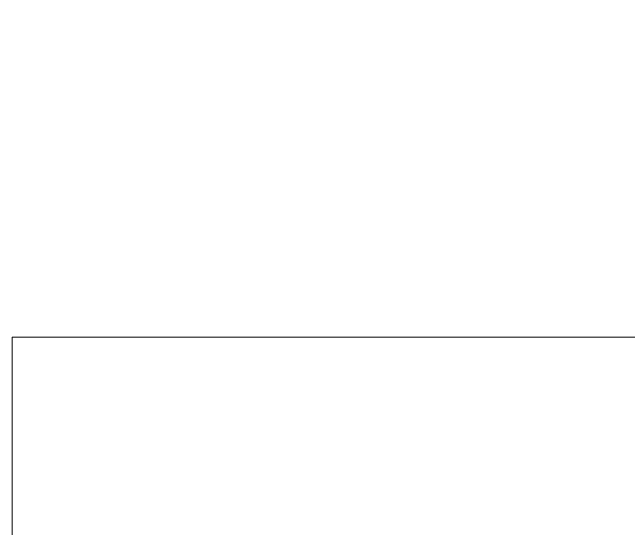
# Model space of a CAD drawing. Header units: inches. Extents: x -4169 to -1846, y 9706 to 12377.
# Drawn here: x -3417.2987 to -3416.8042, y 10380.0107 to 10380.425 of the extents above; entities that cross this region are included whole.
import ezdxf

# ---------------------------------------------------------------- set-up
doc = ezdxf.new("R2010")
doc.units = ezdxf.units.IN
doc.header["$MEASUREMENT"] = 0
doc.layers.add('A-WALL', color=113, linetype='Continuous', lineweight=18)
doc.layers.add('A-WALL-PATT-4', color=111, linetype='Continuous', lineweight=9)

msp = doc.modelspace()

# ---------------------------------------------------------------- hatches: boundary and pattern name
at = {"layer": 'A-WALL-PATT-4'}
h = msp.add_hatch(dxfattribs=at)
h.set_pattern_fill('FP_1', color=256, style=0, pattern_type=2)
h.set_pattern_definition([(0, (0, 0), (20.48, 5.12), [0.845, -14.515, 0.845, -14.515, -81.92]), (0, (0, 0), (20.48, 5.12), [-30.72, 0.845, -29.875, 0.845, -14.515, -35.84]), (0, (0, 0), (20.48, 5.12), [-76.8, 0.845, -9.395, 0.845, -24.755]), (120, (7.68, 2.56), (-14.67405, 15.1762003), [0.845, -14.515, 0.845, -14.515, -81.92]), (120, (7.68, 2.56), (-14.67405, 15.1762003), [-30.72, 0.845, -29.875, 0.845, -14.515, -35.84]), (120, (7.68, 2.56), (-14.67405, 15.1762003), [-76.8, 0.845, -9.395, 0.845, -24.755]), (240, (10.24, 12.8), (-5.80595, -20.2962003), [0.845, -14.515, 0.845, -14.515, -81.92]), (240, (10.24, 12.8), (-5.80595, -20.2962003), [-30.72, 0.845, -29.875, 0.845, -14.515, -35.84]), (240, (10.24, 12.8), (-5.80595, -20.2962003), [-76.8, 0.845, -9.395, 0.845, -24.755])])
h.paths.add_polyline_path([(-3215.67374, 10380.1644), (-3201.74874, 10380.1644), (-3201.77122, 10380.7894), (-3417.29874, 10380.7894), (-3417.27374, 10380.1644), (-3227.8222, 10380.1644)], flags=0)

# ---------------------------------------------------------------- linework, layer by layer
at = {"layer": 'A-WALL'}
for p, q in [((-3417.29874, 10380.1644), (-3417.29874, 10351.9644)), ((-3201.74874, 10380.1644), (-3417.29874, 10380.1644))]:
    msp.add_line(p, q, dxfattribs=at)

doc.saveas('drawing.dxf')
